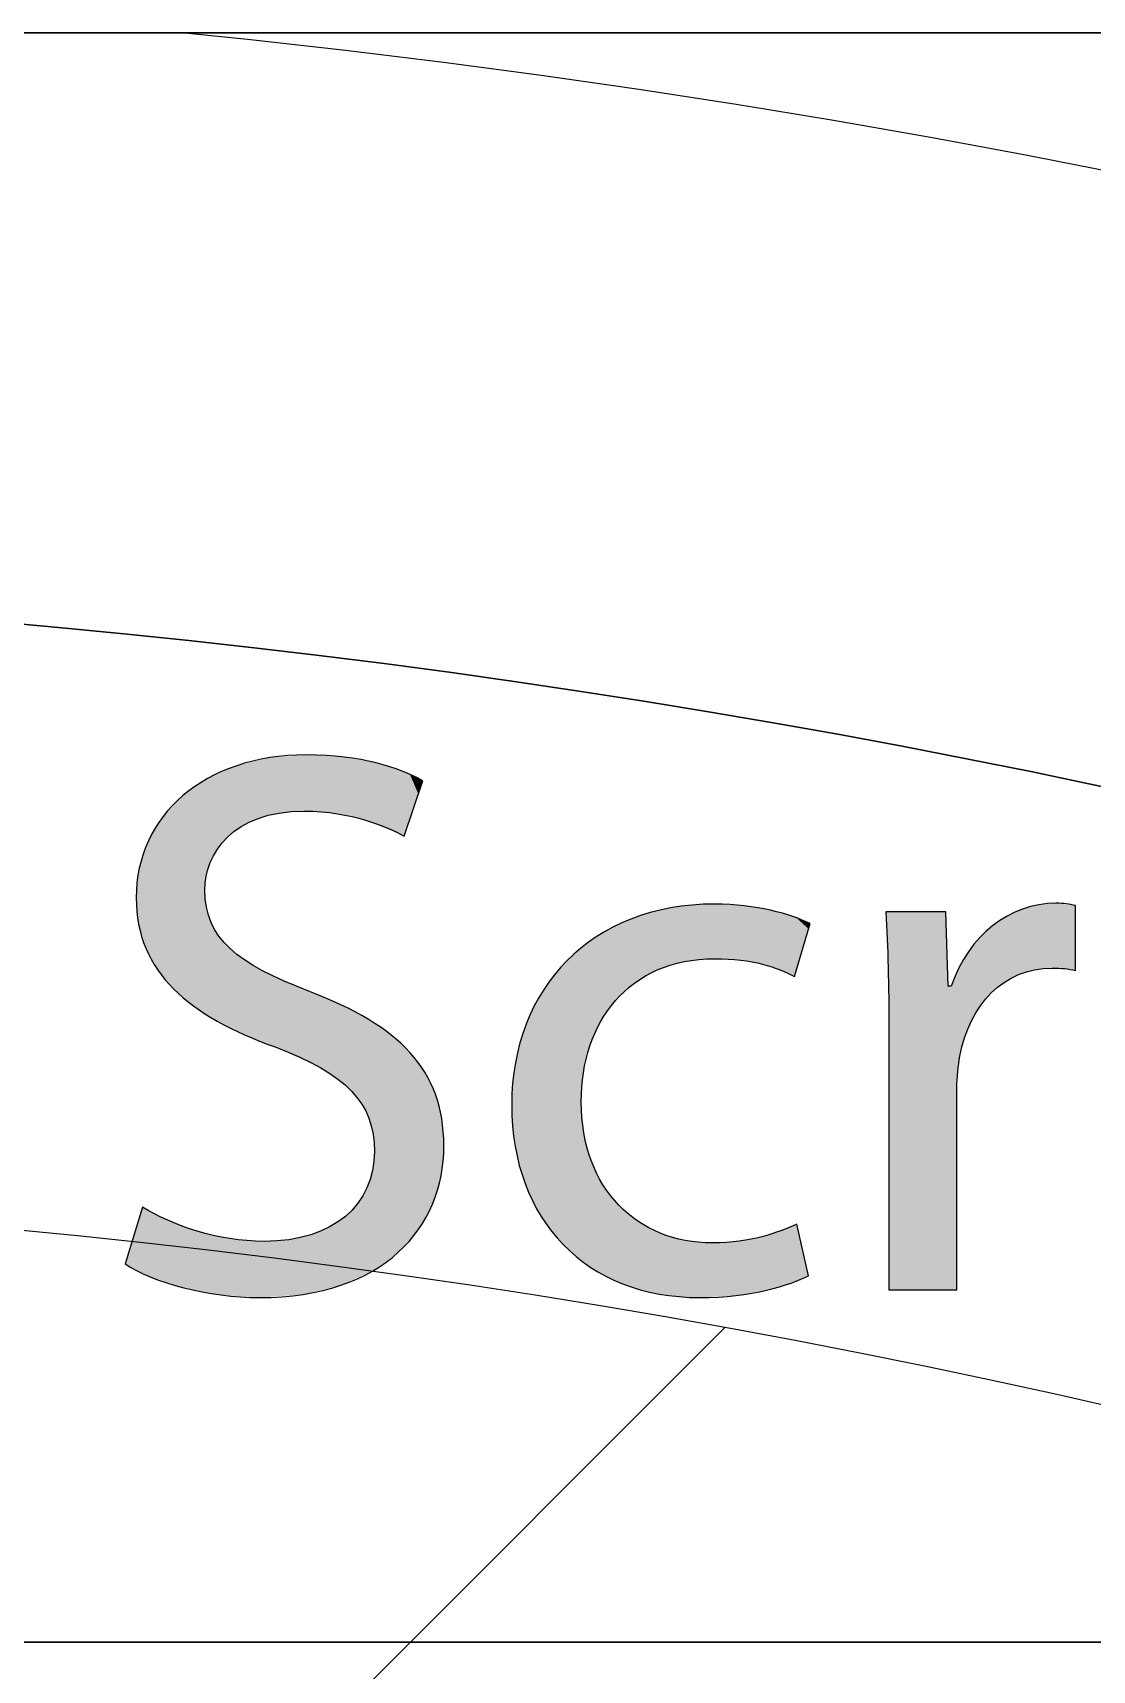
# Model space of a CAD drawing. Extents: x -10 to 112, y 72 to 347.
# Drawn here: x 91.15 to 96.42, y 191.89 to 200.02 of the extents above; entities that cross this region are included whole.
import ezdxf

# ---------------------------------------------------------------- set-up
doc = ezdxf.new("R2010")
doc.units = 0
for name, color, linetype in [('LAYER_6', 7, 'CONTINUOUS'), ('LAYER_7', 7, 'CONTINUOUS'), ('OUTLINES', 7, 'CONTINUOUS')]:
    doc.layers.add(name, color=color, linetype=linetype)

# ---------------------------------------------------------------- blocks, each defined once
blk = doc.blocks.new('*X83')
at = {"layer": 'OUTLINES', "color": 7}
blk.add_line((91.9581, 190.9531), (94.5942, 193.5891), dxfattribs=at)
blk = doc.blocks.new('BLOCK_3')
at = {"layer": 'OUTLINES'}
for points, knots in [([(111.5625, 193.5374), (111.5625, 193.5374), (111.5625, 190.0025), (111.5625, 190.0025), (99.5927, 197.8096), (84.6138, 199.4218), (71.2611, 194.3382), (71.2611, 194.3382), (71.2611, 197.5344), (71.2611, 197.5344), (74.9017, 198.822), (78.5671, 199.6405), (82.4089, 200.025), (82.4089, 200.025), (91.8952, 200.025), (91.8952, 200.025), (98.8448, 199.33), (105.5617, 197.1146), (111.5625, 193.5374)], [0, 0, 0, 0, 1, 1, 1, 2, 2, 2, 3, 3, 3, 4, 4, 4, 5, 5, 5, 6, 6, 6, 6]), ([(111.5625, 186.3619), (111.5625, 186.3619), (111.5625, 182.5837), (111.5625, 182.5837), (100.2065, 191.8229), (84.6067, 193.8585), (71.2611, 187.8437), (71.2611, 187.8437), (71.2611, 191.1103), (71.2611, 191.1103), (84.6102, 196.6171), (99.8573, 194.8215), (111.5625, 186.3619)], [0, 0, 0, 0, 1, 1, 1, 2, 2, 2, 3, 3, 3, 4, 4, 4, 4])]:
    blk.add_open_spline(points, degree=3, knots=knots, dxfattribs=at)
at = {"layer": 'OUTLINES', "color": 7}
blk.add_blockref('*X83', (0, 0), dxfattribs=at)
blk = doc.blocks.new('BLOCK_4')
at = {"layer": 'OUTLINES', "color": 7}
blk.add_lwpolyline([(111.5625, 171.2702), (111.5625, 175.8985), (111.5625, 178.8971), (111.5625, 182.5837), (111.5625, 186.3619), (111.5625, 190.0025), (111.5625, 193.5374), (111.5625, 196.9947), (111.5625, 200.025), (104.9726, 200.025), (91.8952, 200.025), (82.4089, 200.025), (71.2611, 200.025), (71.2611, 197.5344), (71.2611, 194.3382), (71.2611, 191.1103), (71.2611, 187.8437), (71.2611, 184.524), (71.2611, 181.1338), (71.2611, 177.6448), (71.2611, 174.0076)], dxfattribs=at)
for points in [[(111.5625, 193.5374), (105.5617, 197.1146), (98.8448, 199.33), (91.8952, 200.025)], [(111.5625, 190.0025), (99.5927, 197.8096), (84.6138, 199.4218), (71.2611, 194.3382)], [(111.5625, 186.3619), (99.8573, 194.8215), (84.6102, 196.6171), (71.2611, 191.1103)], [(111.5625, 182.5837), (100.2065, 191.8229), (84.6067, 193.8585), (71.2611, 187.8437)]]:
    blk.add_open_spline(points, degree=3, dxfattribs=at)
blk = doc.blocks.new('BLOCK_2')
at = {"layer": 'OUTLINES'}
for name in ['BLOCK_3', 'BLOCK_4']:
    blk.add_blockref(name, (0, 0), dxfattribs=at)
blk = doc.blocks.new('*U113')
at = {"layer": 'LAYER_7', "color": 7}
for points in [[(92.2749, 196.12), (92.2066, 196.3914), (92.2749, 196.4079)], [(92.2814, 196.1217), (92.2749, 196.4079), (92.2814, 196.4095)], [(92.2962, 196.1255), (92.2814, 196.4095), (92.2962, 196.4131)], [(92.3046, 196.1276), (92.2962, 196.4131), (92.3046, 196.4151)], [(92.3319, 196.1346), (92.3046, 196.4151), (92.3319, 196.4217)], [(92.3589, 196.1415), (92.3319, 196.4217), (92.3589, 196.4238)], [(92.3788, 196.1466), (92.3589, 196.4238), (92.3788, 196.4253)], [(92.4273, 196.1504), (92.3788, 196.4253), (92.4273, 196.429)], [(92.4979, 196.1558), (92.4273, 196.429), (92.4979, 196.4343)], [(92.5025, 196.1562), (92.4979, 196.4343), (92.5025, 196.4347)], [(92.5142, 196.1552), (92.5025, 196.4347), (92.5142, 196.4356)], [(92.5025, 196.1562), (92.5025, 196.4347), (92.5142, 196.1552)], [(92.5142, 196.1552), (92.5142, 196.4356), (92.5298, 196.154)], [(92.5298, 196.154), (92.5298, 196.4347), (92.5358, 196.1536)], [(92.5358, 196.1536), (92.5358, 196.4343), (92.585, 196.1497)], [(92.585, 196.1497), (92.585, 196.4315), (92.6295, 196.1463)], [(92.6295, 196.1463), (92.6295, 196.4289), (92.668, 196.1433)], [(92.668, 196.1433), (92.668, 196.4267), (92.6701, 196.1428)], [(92.6701, 196.1428), (92.6701, 196.4266), (92.6848, 196.1395)], [(92.6848, 196.1395), (92.6848, 196.4258), (92.6854, 196.1393)], [(92.6854, 196.1393), (92.6854, 196.4257), (92.7012, 196.1357)], [(92.7012, 196.1357), (92.7012, 196.4248), (92.7078, 196.1342)], [(92.7078, 196.1342), (92.7078, 196.4236), (92.7379, 196.1274)], [(92.7379, 196.1274), (92.7379, 196.4182), (92.7698, 196.1201)], [(92.7698, 196.1201), (92.7698, 196.4125), (92.789, 196.1157)], [(92.789, 196.1157), (92.789, 196.409), (92.8076, 196.1115)], [(92.8076, 196.1115), (92.8076, 196.4057), (92.8149, 196.1085)], [(92.8149, 196.1085), (92.8149, 196.4043), (92.8207, 196.1061)], [(92.8207, 196.1061), (92.8207, 196.4033), (92.8245, 196.1045)], [(92.8245, 196.1045), (92.8245, 196.4026), (92.8423, 196.0971)], [(92.0365, 195.9007), (92.0231, 196.3183), (92.0365, 196.3242)], [(92.0402, 195.9076), (92.0365, 196.3242), (92.0402, 196.3258)], [(92.0709, 195.9654), (92.0402, 196.3258), (92.0709, 196.3393)], [(92.0715, 195.9666), (92.0709, 196.3393), (92.0715, 196.3396)], [(92.0791, 195.9756), (92.0715, 196.3396), (92.0791, 196.3429)], [(92.0902, 195.9889), (92.0791, 196.3429), (92.0902, 196.3478)], [(92.1222, 196.0271), (92.0902, 196.3478), (92.1222, 196.3619)], [(92.1331, 196.0354), (92.1222, 196.3619), (92.1331, 196.3667)], [(92.1343, 196.0364), (92.1331, 196.3667), (92.1343, 196.3673)], [(92.1675, 196.062), (92.1343, 196.3673), (92.1675, 196.3819)], [(92.1897, 196.0792), (92.1675, 196.3819), (92.1897, 196.3872)], [(92.2065, 196.0872), (92.1897, 196.3872), (92.2065, 196.3913)], [(92.2066, 196.0873), (92.2065, 196.3913), (92.2066, 196.3914)], [(92.8423, 196.0971), (92.8423, 196.3994), (92.8425, 196.097)], [(92.8425, 196.097), (92.8425, 196.3994), (92.8452, 196.0959)], [(92.8452, 196.0959), (92.8452, 196.3989), (92.8519, 196.0931)], [(92.8519, 196.0931), (92.8519, 196.3977), (92.8601, 196.0897)], [(92.8601, 196.0897), (92.8601, 196.3962), (92.9353, 196.0585)], [(92.9353, 196.0585), (92.9353, 196.3726), (92.9707, 196.0438)], [(92.9707, 196.0438), (92.9707, 196.3615), (92.9907, 196.0355)], [(92.9907, 196.0355), (92.9907, 196.3553), (92.9993, 196.032)], [(91.9527, 195.1878), (91.9053, 196.2365), (91.9527, 196.2695)], [(91.9713, 195.1759), (91.9527, 196.2695), (91.9713, 196.2824)], [(91.9527, 195.1878), (91.9527, 196.2695), (91.9713, 195.1759)], [(92.0097, 195.1512), (91.9713, 196.2824), (92.0097, 196.309)], [(91.9713, 195.1759), (91.9713, 196.2824), (92.0097, 195.1512)], [(92.0162, 195.8322), (92.0097, 196.309), (92.0162, 196.3135)], [(92.0173, 195.8356), (92.0162, 196.3135), (92.0173, 196.3142)], [(92.0231, 195.8553), (92.0173, 196.3142), (92.0231, 196.3183)], [(91.8534, 195.2731), (91.8249, 196.1534), (91.8534, 196.1836)], [(91.9005, 195.2327), (91.8534, 196.1836), (91.9005, 196.2332)], [(91.8534, 195.2731), (91.8534, 196.1836), (91.9005, 195.2327)], [(91.9053, 195.2286), (91.9005, 196.2332), (91.9053, 196.2365)], [(91.9005, 195.2327), (91.9005, 196.2332), (91.9053, 195.2286)], [(91.9053, 195.2286), (91.9053, 196.2365), (91.9527, 195.1878)], [(91.7741, 195.3686), (91.7415, 196.0291), (91.7741, 196.0833)], [(91.8018, 195.3353), (91.7741, 196.0833), (91.8018, 196.1291)], [(91.7741, 195.3686), (91.7741, 196.0833), (91.8018, 195.3353)], [(91.8249, 195.3075), (91.8018, 196.1291), (91.8249, 196.1534)], [(91.8018, 195.3353), (91.8018, 196.1291), (91.8249, 195.3075)], [(91.8249, 195.3075), (91.8249, 196.1534), (91.8534, 195.2731)], [(91.7288, 195.4517), (91.716, 195.9699), (91.7288, 196.0082)], [(91.7415, 195.4286), (91.7288, 196.0082), (91.7415, 196.0291)], [(91.7288, 195.4517), (91.7288, 196.0082), (91.7415, 195.4286)], [(91.7415, 195.4286), (91.7415, 196.0291), (91.7741, 195.3686)], [(91.6991, 195.5313), (91.6836, 195.8728), (91.6991, 195.9193)], [(91.716, 195.4752), (91.6991, 195.9193), (91.716, 195.9699)], [(91.6991, 195.5313), (91.6991, 195.9193), (91.716, 195.4752)], [(91.716, 195.4752), (91.716, 195.9699), (91.7288, 195.4517)], [(91.6803, 195.5938), (91.6681, 195.7253), (91.6803, 195.8412)], [(91.6836, 195.5828), (91.6803, 195.8412), (91.6836, 195.8728)], [(91.6803, 195.5938), (91.6803, 195.8412), (91.6836, 195.5828)], [(91.6836, 195.5828), (91.6836, 195.8728), (91.6991, 195.5313)], [(92.0097, 195.1512), (92.0097, 195.7641), (92.0162, 195.147)], [(92.0162, 195.147), (92.0162, 195.6895), (92.0173, 195.1463)], [(92.0173, 195.1463), (92.0173, 195.678), (92.0231, 195.1426)], [(92.0231, 195.1426), (92.0231, 195.6587), (92.0365, 195.1339)], [(92.0365, 195.1339), (92.0365, 195.6141), (92.0402, 195.1316)], [(92.0402, 195.1316), (92.0402, 195.6018), (92.0709, 195.1118)], [(92.0709, 195.1118), (92.0709, 195.5482), (92.0715, 195.1115)], [(92.0715, 195.1115), (92.0715, 195.5471), (92.0791, 195.1077)], [(92.0791, 195.1077), (92.0791, 195.5339), (92.0902, 195.1022)], [(92.0902, 195.1022), (92.0902, 195.5215), (92.1222, 195.0862)], [(92.1222, 195.0862), (92.1222, 195.486), (92.1331, 195.0808)], [(92.1331, 195.0808), (92.1331, 195.474), (92.1343, 195.0802)], [(92.1343, 195.0802), (92.1343, 195.4726), (92.1675, 195.0637)], [(92.1675, 195.0637), (92.1675, 195.4466), (92.1897, 195.0526)], [(92.1897, 195.0526), (92.1897, 195.4293), (92.2065, 195.0442)], [(92.2065, 195.0442), (92.2065, 195.4162), (92.2066, 195.0442)], [(92.2066, 195.0442), (92.2066, 195.4161), (92.2749, 195.0172)], [(92.2749, 195.0172), (92.2749, 195.3756), (92.2814, 195.0146)], [(92.2814, 195.0146), (92.2814, 195.3718), (92.2962, 195.0088)], [(92.2962, 195.0088), (92.2962, 195.363), (92.3046, 195.0054)], [(92.3046, 195.0054), (92.3046, 195.3592), (92.3319, 194.9946)], [(92.3319, 194.9946), (92.3319, 195.3472), (92.3589, 194.984)], [(92.3589, 194.984), (92.3589, 195.3352), (92.3788, 194.9748)], [(92.3788, 194.9748), (92.3788, 195.3264), (92.4273, 194.9524)], [(92.4273, 194.9524), (92.4273, 195.3049), (92.4979, 194.9199)], [(92.4979, 194.9199), (92.4979, 195.2737), (92.5025, 194.9178)], [(92.5025, 194.9178), (92.5025, 195.2716), (92.5142, 194.9124)], [(92.5142, 194.9124), (92.5142, 195.2664), (92.5298, 194.9052)], [(92.5298, 194.9052), (92.5298, 195.2596), (92.5358, 194.9024)], [(92.5358, 194.9024), (92.5358, 195.257), (92.585, 194.8798)], [(92.585, 194.8798), (92.585, 195.2361), (92.6295, 194.8507)], [(92.6295, 194.8507), (92.6295, 195.2171), (92.668, 194.8256)], [(92.668, 194.8256), (92.668, 195.2007), (92.6701, 194.8242)], [(92.6701, 194.8242), (92.6701, 195.1998), (92.6848, 194.8113)], [(92.6848, 194.8113), (92.6848, 195.1936), (92.6854, 194.8108)], [(92.6854, 194.8108), (92.6854, 195.1933), (92.7012, 194.797)], [(92.7012, 194.797), (92.7012, 195.185), (92.7078, 194.7912)], [(92.7078, 194.7912), (92.7078, 195.1814), (92.7379, 194.7647)], [(92.7379, 194.7647), (92.7379, 195.1655), (92.7698, 194.7244)], [(92.7698, 194.7244), (92.7698, 195.1485), (92.789, 194.7001)], [(92.789, 194.7001), (92.789, 195.1383), (92.8076, 194.6629)], [(92.8076, 194.6629), (92.8076, 195.1284), (92.8149, 194.6484)], [(92.8149, 194.6484), (92.8149, 195.1246), (92.8207, 194.6369)], [(92.8207, 194.6369), (92.8207, 195.1215), (92.8245, 194.6292)], [(92.8245, 194.6292), (92.8245, 195.1189), (92.8423, 194.5618)], [(92.8423, 194.5618), (92.8423, 195.1066), (92.8425, 194.561)], [(92.8425, 194.561), (92.8425, 195.1065), (92.8452, 194.5509)], [(92.8452, 194.5509), (92.8452, 195.1047), (92.8519, 194.4639)], [(92.8519, 193.877), (92.8452, 194.396), (92.8519, 194.4639)], [(92.8423, 193.87), (92.8245, 194.3128), (92.8423, 194.3683)], [(92.8425, 193.8702), (92.8423, 194.3683), (92.8425, 194.369)], [(92.8452, 193.8721), (92.8425, 194.369), (92.8452, 194.396)], [(92.8207, 193.8603), (92.8149, 194.2829), (92.8207, 194.3008)], [(92.8245, 193.862), (92.8207, 194.3008), (92.8245, 194.3128)], [(92.7698, 193.8374), (92.7379, 194.1733), (92.7698, 194.2067)], [(92.789, 193.8461), (92.7698, 194.2067), (92.789, 194.2392)], [(92.8076, 193.8544), (92.789, 194.2392), (92.8076, 194.2706)], [(92.8149, 193.8577), (92.8076, 194.2706), (92.8149, 194.2829)], [(91.6803, 193.871), (91.6681, 194.0855), (91.6803, 194.1259)], [(91.6836, 193.8693), (91.6803, 194.1259), (91.6836, 194.1369)], [(91.6803, 193.871), (91.6803, 194.1259), (91.6836, 193.8693)], [(91.6991, 193.8614), (91.6836, 194.1369), (91.6991, 194.1883)], [(91.6836, 193.8693), (91.6836, 194.1369), (91.6991, 193.8614)], [(91.6991, 193.8614), (91.6991, 194.1883), (91.716, 193.8528)], [(91.716, 193.8528), (91.716, 194.1795), (91.7288, 193.8462)], [(91.7288, 193.8462), (91.7288, 194.1728), (91.7415, 193.8397)], [(91.7415, 193.8397), (91.7415, 194.1661), (91.7741, 193.8292)], [(91.7741, 193.8292), (91.7741, 194.149), (91.8018, 193.8202)], [(91.8018, 193.8202), (91.8018, 194.1345), (91.8249, 193.8127)], [(91.8249, 193.8127), (91.8249, 194.1224), (91.8534, 193.8035)], [(92.6848, 193.7991), (92.6701, 194.1165), (92.6848, 194.1264)], [(92.6854, 193.7994), (92.6848, 194.1264), (92.6854, 194.1268)], [(92.7012, 193.8065), (92.6854, 194.1268), (92.7012, 194.1374)], [(92.7078, 193.8095), (92.7012, 194.1374), (92.7078, 194.1418)], [(92.7379, 193.823), (92.7078, 194.1418), (92.7379, 194.1733)], [(91.6681, 193.8773), (91.6137, 193.9051), (91.6681, 194.0855)], [(91.6681, 193.8773), (91.6681, 194.0855), (91.6803, 193.871)], [(91.8534, 193.8035), (91.8534, 194.1118), (91.9005, 193.7883)], [(91.9005, 193.7883), (91.9005, 194.0944), (91.9053, 193.7867)], [(91.9053, 193.7867), (91.9053, 194.0926), (91.9527, 193.7776)], [(91.9527, 193.7776), (91.9527, 194.075), (91.9713, 193.774)], [(91.9713, 193.774), (91.9713, 194.0681), (92.0097, 193.7667)], [(92.0097, 193.7667), (92.0097, 194.0593), (92.0162, 193.7654)], [(92.0162, 193.7654), (92.0162, 194.0578), (92.0173, 193.7652)], [(92.0173, 193.7652), (92.0173, 194.0576), (92.0231, 193.7641)], [(92.0231, 193.7641), (92.0231, 194.0563), (92.0365, 193.7615)], [(92.0365, 193.7615), (92.0365, 194.0532), (92.0402, 193.7608)], [(92.0402, 193.7608), (92.0402, 194.0524), (92.0709, 193.7549)], [(92.0709, 193.7549), (92.0709, 194.0454), (92.0715, 193.7548)], [(92.0715, 193.7548), (92.0715, 194.0452), (92.0791, 193.7533)], [(92.0791, 193.7533), (92.0791, 194.0435), (92.0902, 193.7512)], [(92.0902, 193.7512), (92.0902, 194.041), (92.1222, 193.749)], [(92.4979, 193.754), (92.4273, 194.026), (92.4979, 194.0418)], [(92.5025, 193.7551), (92.4979, 194.0418), (92.5025, 194.0428)], [(92.5142, 193.758), (92.5025, 194.0428), (92.5142, 194.0454)], [(92.5298, 193.7617), (92.5142, 194.0454), (92.5298, 194.0489)], [(92.5358, 193.7632), (92.5298, 194.0489), (92.5358, 194.0502)], [(92.585, 193.775), (92.5358, 194.0502), (92.585, 194.0707)], [(92.6295, 193.7858), (92.585, 194.0707), (92.6295, 194.0892)], [(92.668, 193.7951), (92.6295, 194.0892), (92.668, 194.1151)], [(92.6701, 193.7956), (92.668, 194.1151), (92.6701, 194.1165)], [(92.1222, 193.749), (92.1222, 194.0337), (92.1331, 193.7483)], [(92.1331, 193.7483), (92.1331, 194.0312), (92.1343, 193.7482)], [(92.1343, 193.7482), (92.1343, 194.0311), (92.1675, 193.7459)], [(92.1675, 193.7459), (92.1675, 194.0285), (92.1897, 193.7444)], [(92.1897, 193.7444), (92.1897, 194.0267), (92.2065, 193.7433)], [(92.2065, 193.7433), (92.2065, 194.0254), (92.2066, 193.7433)], [(92.2066, 193.7433), (92.2066, 194.0254), (92.2749, 193.7387)], [(92.2749, 193.7387), (92.2749, 194.02), (92.2814, 193.7382)], [(92.3319, 193.7419), (92.3046, 194.0176), (92.3319, 194.0195)], [(92.3589, 193.7439), (92.3319, 194.0195), (92.3589, 194.0213)], [(92.3788, 193.7453), (92.3589, 194.0213), (92.3788, 194.0227)], [(92.4273, 193.7489), (92.3788, 194.0227), (92.4273, 194.026)]]:
    blk.add_solid(points, dxfattribs=at)
at = {"layer": 'LAYER_7', "color": 7, "extrusion": (0, 0, -1)}
for points in [[(-92.2749, 196.12), (-92.2749, 196.4079), (-92.2814, 196.1217)], [(-92.2814, 196.1217), (-92.2814, 196.4095), (-92.2962, 196.1255)], [(-92.2962, 196.1255), (-92.2962, 196.4131), (-92.3046, 196.1276)], [(-92.3046, 196.1276), (-92.3046, 196.4151), (-92.3319, 196.1346)], [(-92.3319, 196.1346), (-92.3319, 196.4217), (-92.3589, 196.1415)], [(-92.3589, 196.1415), (-92.3589, 196.4238), (-92.3788, 196.1466)], [(-92.3788, 196.1466), (-92.3788, 196.4253), (-92.4273, 196.1504)], [(-92.4273, 196.1504), (-92.4273, 196.429), (-92.4979, 196.1558)], [(-92.4979, 196.1558), (-92.4979, 196.4343), (-92.5025, 196.1562)], [(-92.5298, 196.154), (-92.5142, 196.4356), (-92.5298, 196.4347)], [(-92.5358, 196.1536), (-92.5298, 196.4347), (-92.5358, 196.4343)], [(-92.585, 196.1497), (-92.5358, 196.4343), (-92.585, 196.4315)], [(-92.6295, 196.1463), (-92.585, 196.4315), (-92.6295, 196.4289)], [(-92.668, 196.1433), (-92.6295, 196.4289), (-92.668, 196.4267)], [(-92.6701, 196.1428), (-92.668, 196.4267), (-92.6701, 196.4266)], [(-92.6848, 196.1395), (-92.6701, 196.4266), (-92.6848, 196.4258)], [(-92.6854, 196.1393), (-92.6848, 196.4258), (-92.6854, 196.4257)], [(-92.7012, 196.1357), (-92.6854, 196.4257), (-92.7012, 196.4248)], [(-92.7078, 196.1342), (-92.7012, 196.4248), (-92.7078, 196.4236)], [(-92.7379, 196.1274), (-92.7078, 196.4236), (-92.7379, 196.4182)], [(-92.7698, 196.1201), (-92.7379, 196.4182), (-92.7698, 196.4125)], [(-92.789, 196.1157), (-92.7698, 196.4125), (-92.789, 196.409)], [(-92.8076, 196.1115), (-92.789, 196.409), (-92.8076, 196.4057)], [(-92.8149, 196.1085), (-92.8076, 196.4057), (-92.8149, 196.4043)], [(-92.8207, 196.1061), (-92.8149, 196.4043), (-92.8207, 196.4033)], [(-92.8245, 196.1045), (-92.8207, 196.4033), (-92.8245, 196.4026)], [(-92.8423, 196.0971), (-92.8245, 196.4026), (-92.8423, 196.3994)], [(-92.0365, 195.9007), (-92.0365, 196.3242), (-92.0402, 195.9076)], [(-92.0402, 195.9076), (-92.0402, 196.3258), (-92.0709, 195.9654)], [(-92.0709, 195.9654), (-92.0709, 196.3393), (-92.0715, 195.9666)], [(-92.0715, 195.9666), (-92.0715, 196.3396), (-92.0791, 195.9756)], [(-92.0791, 195.9756), (-92.0791, 196.3429), (-92.0902, 195.9889)], [(-92.0902, 195.9889), (-92.0902, 196.3478), (-92.1222, 196.0271)], [(-92.1222, 196.0271), (-92.1222, 196.3619), (-92.1331, 196.0354)], [(-92.1331, 196.0354), (-92.1331, 196.3667), (-92.1343, 196.0364)], [(-92.1343, 196.0364), (-92.1343, 196.3673), (-92.1675, 196.062)], [(-92.1675, 196.062), (-92.1675, 196.3819), (-92.1897, 196.0792)], [(-92.1897, 196.0792), (-92.1897, 196.3872), (-92.2065, 196.0872)], [(-92.2065, 196.0872), (-92.2065, 196.3913), (-92.2066, 196.0873)], [(-92.2066, 196.0873), (-92.2066, 196.3914), (-92.2749, 196.12)], [(-92.8425, 196.097), (-92.8423, 196.3994), (-92.8425, 196.3994)], [(-92.8452, 196.0959), (-92.8425, 196.3994), (-92.8452, 196.3989)], [(-92.8519, 196.0931), (-92.8452, 196.3989), (-92.8519, 196.3977)], [(-92.8601, 196.0897), (-92.8519, 196.3977), (-92.8601, 196.3962)], [(-92.9353, 196.0585), (-92.8601, 196.3962), (-92.9353, 196.3726)], [(-92.9707, 196.0438), (-92.9353, 196.3726), (-92.9707, 196.3615)], [(-92.9907, 196.0355), (-92.9707, 196.3615), (-92.9907, 196.3553)], [(-92.9993, 196.032), (-92.9907, 196.3553), (-92.9993, 196.3512)], [(-92.9993, 196.032), (-92.9993, 196.3512), (-93.0294, 196.1208)], [(-93.0294, 196.1208), (-92.9993, 196.3512), (-93.0294, 196.3371)], [(-93.0294, 196.1208), (-93.0294, 196.3371), (-93.0701, 196.2413)], [(-93.0701, 196.2413), (-93.0294, 196.3371), (-93.0701, 196.3179)], [(-92.0097, 195.7641), (-92.0097, 196.309), (-92.0162, 195.8322)], [(-92.0162, 195.8322), (-92.0162, 196.3135), (-92.0173, 195.8356)], [(-92.0173, 195.8356), (-92.0173, 196.3142), (-92.0231, 195.8553)], [(-92.0231, 195.8553), (-92.0231, 196.3183), (-92.0365, 195.9007)], [(-93.0701, 196.2413), (-93.0701, 196.3179), (-93.0925, 196.3074)], [(-92.0162, 195.147), (-92.0097, 195.7641), (-92.0162, 195.6895)], [(-92.0173, 195.1463), (-92.0162, 195.6895), (-92.0173, 195.678)], [(-92.0231, 195.1426), (-92.0173, 195.678), (-92.0231, 195.6587)], [(-92.0365, 195.1339), (-92.0231, 195.6587), (-92.0365, 195.6141)], [(-92.0402, 195.1316), (-92.0365, 195.6141), (-92.0402, 195.6018)], [(-92.0709, 195.1118), (-92.0402, 195.6018), (-92.0709, 195.5482)], [(-92.0715, 195.1115), (-92.0709, 195.5482), (-92.0715, 195.5471)], [(-92.0791, 195.1077), (-92.0715, 195.5471), (-92.0791, 195.5339)], [(-92.0902, 195.1022), (-92.0791, 195.5339), (-92.0902, 195.5215)], [(-92.1222, 195.0862), (-92.0902, 195.5215), (-92.1222, 195.486)], [(-92.1331, 195.0808), (-92.1222, 195.486), (-92.1331, 195.474)], [(-92.1343, 195.0802), (-92.1331, 195.474), (-92.1343, 195.4726)], [(-92.1675, 195.0637), (-92.1343, 195.4726), (-92.1675, 195.4466)], [(-92.1897, 195.0526), (-92.1675, 195.4466), (-92.1897, 195.4293)], [(-92.2065, 195.0442), (-92.1897, 195.4293), (-92.2065, 195.4162)], [(-92.2066, 195.0442), (-92.2065, 195.4162), (-92.2066, 195.4161)], [(-92.2749, 195.0172), (-92.2066, 195.4161), (-92.2749, 195.3756)], [(-92.2814, 195.0146), (-92.2749, 195.3756), (-92.2814, 195.3718)], [(-92.2962, 195.0088), (-92.2814, 195.3718), (-92.2962, 195.363)], [(-92.3046, 195.0054), (-92.2962, 195.363), (-92.3046, 195.3592)], [(-92.3319, 194.9946), (-92.3046, 195.3592), (-92.3319, 195.3472)], [(-92.3589, 194.984), (-92.3319, 195.3472), (-92.3589, 195.3352)], [(-92.3788, 194.9748), (-92.3589, 195.3352), (-92.3788, 195.3264)], [(-92.4273, 194.9524), (-92.3788, 195.3264), (-92.4273, 195.3049)], [(-92.4979, 194.9199), (-92.4273, 195.3049), (-92.4979, 195.2737)], [(-92.5025, 194.9178), (-92.4979, 195.2737), (-92.5025, 195.2716)], [(-92.5142, 194.9124), (-92.5025, 195.2716), (-92.5142, 195.2664)], [(-92.5298, 194.9052), (-92.5142, 195.2664), (-92.5298, 195.2596)], [(-92.5358, 194.9024), (-92.5298, 195.2596), (-92.5358, 195.257)], [(-92.585, 194.8798), (-92.5358, 195.257), (-92.585, 195.2361)], [(-92.6295, 194.8507), (-92.585, 195.2361), (-92.6295, 195.2171)], [(-92.668, 194.8256), (-92.6295, 195.2171), (-92.668, 195.2007)], [(-92.6701, 194.8242), (-92.668, 195.2007), (-92.6701, 195.1998)], [(-92.6848, 194.8113), (-92.6701, 195.1998), (-92.6848, 195.1936)], [(-92.6854, 194.8108), (-92.6848, 195.1936), (-92.6854, 195.1933)], [(-92.7012, 194.797), (-92.6854, 195.1933), (-92.7012, 195.185)], [(-92.7078, 194.7912), (-92.7012, 195.185), (-92.7078, 195.1814)], [(-92.7379, 194.7647), (-92.7078, 195.1814), (-92.7379, 195.1655)], [(-92.7698, 194.7244), (-92.7379, 195.1655), (-92.7698, 195.1485)], [(-92.789, 194.7001), (-92.7698, 195.1485), (-92.789, 195.1383)], [(-92.8076, 194.6629), (-92.789, 195.1383), (-92.8076, 195.1284)], [(-92.8149, 194.6484), (-92.8076, 195.1284), (-92.8149, 195.1246)], [(-92.8207, 194.6369), (-92.8149, 195.1246), (-92.8207, 195.1215)], [(-92.8245, 194.6292), (-92.8207, 195.1215), (-92.8245, 195.1189)], [(-92.8423, 194.5618), (-92.8245, 195.1189), (-92.8423, 195.1066)], [(-92.8425, 194.561), (-92.8423, 195.1066), (-92.8425, 195.1065)], [(-92.8452, 194.5509), (-92.8425, 195.1065), (-92.8452, 195.1047)], [(-92.8519, 194.4639), (-92.8452, 195.1047), (-92.8519, 195.1001)], [(-92.8519, 193.877), (-92.8519, 195.1001), (-92.8601, 193.883)], [(-92.8601, 193.883), (-92.8519, 195.1001), (-92.8601, 195.0944)], [(-92.8601, 193.883), (-92.8601, 195.0944), (-92.9353, 193.9376)], [(-92.9353, 193.9376), (-92.8601, 195.0944), (-92.9353, 195.0427)], [(-92.9353, 193.9376), (-92.9353, 195.0427), (-92.9707, 193.9633)], [(-92.9707, 193.9633), (-92.9353, 195.0427), (-92.9707, 195.0099)], [(-92.9707, 193.9633), (-92.9707, 195.0099), (-92.9907, 193.9859)], [(-92.9907, 193.9859), (-92.9707, 195.0099), (-92.9907, 194.9913)], [(-92.9907, 193.9859), (-92.9907, 194.9913), (-92.9993, 193.9956)], [(-92.9993, 193.9956), (-92.9907, 194.9913), (-92.9993, 194.9833)], [(-92.9993, 193.9956), (-92.9993, 194.9833), (-93.0294, 194.0296)], [(-93.0294, 194.0296), (-92.9993, 194.9833), (-93.0294, 194.9554)], [(-93.0294, 194.0296), (-93.0294, 194.9554), (-93.0701, 194.0756)], [(-93.0701, 194.0756), (-93.0294, 194.9554), (-93.0701, 194.9013)], [(-93.0701, 194.0756), (-93.0701, 194.9013), (-93.0925, 194.1159)], [(-93.0925, 194.1159), (-93.0701, 194.9013), (-93.0925, 194.8716)], [(-93.0925, 194.1159), (-93.0925, 194.8716), (-93.1027, 194.1343)], [(-93.1027, 194.1343), (-93.0925, 194.8716), (-93.1027, 194.8581)], [(-93.1027, 194.1343), (-93.1027, 194.8581), (-93.1409, 194.2032)], [(-93.1409, 194.2032), (-93.1027, 194.8581), (-93.1409, 194.7788)], [(-93.1409, 194.2032), (-93.1409, 194.7788), (-93.1552, 194.2503)], [(-93.1552, 194.2503), (-93.1409, 194.7788), (-93.1552, 194.7493)], [(-93.1552, 194.2503), (-93.1552, 194.7493), (-93.1832, 194.3429)], [(-93.1832, 194.3429), (-93.1552, 194.7493), (-93.1832, 194.641)], [(-93.1832, 194.3429), (-93.1832, 194.641), (-93.1867, 194.3799)], [(-93.1867, 194.3799), (-93.1832, 194.641), (-93.1867, 194.6274)], [(-93.1867, 194.3799), (-93.1867, 194.6274), (-93.1972, 194.4911)], [(-92.8423, 193.87), (-92.8423, 194.3683), (-92.8425, 193.8702)], [(-92.8425, 193.8702), (-92.8425, 194.369), (-92.8452, 193.8721)], [(-92.8452, 193.8721), (-92.8452, 194.396), (-92.8519, 193.877)], [(-92.8207, 193.8603), (-92.8207, 194.3008), (-92.8245, 193.862)], [(-92.8245, 193.862), (-92.8245, 194.3128), (-92.8423, 193.87)], [(-92.7698, 193.8374), (-92.7698, 194.2067), (-92.789, 193.8461)], [(-92.789, 193.8461), (-92.789, 194.2392), (-92.8076, 193.8544)], [(-92.8076, 193.8544), (-92.8076, 194.2706), (-92.8149, 193.8577)], [(-92.8149, 193.8577), (-92.8149, 194.2829), (-92.8207, 193.8603)], [(-91.716, 193.8528), (-91.6991, 194.1883), (-91.716, 194.1795)], [(-91.7288, 193.8462), (-91.716, 194.1795), (-91.7288, 194.1728)], [(-91.7415, 193.8397), (-91.7288, 194.1728), (-91.7415, 194.1661)], [(-91.7741, 193.8292), (-91.7415, 194.1661), (-91.7741, 194.149)], [(-91.8018, 193.8202), (-91.7741, 194.149), (-91.8018, 194.1345)], [(-91.8249, 193.8127), (-91.8018, 194.1345), (-91.8249, 194.1224)], [(-91.8534, 193.8035), (-91.8249, 194.1224), (-91.8534, 194.1118)], [(-92.6848, 193.7991), (-92.6848, 194.1264), (-92.6854, 193.7994)], [(-92.6854, 193.7994), (-92.6854, 194.1268), (-92.7012, 193.8065)], [(-92.7012, 193.8065), (-92.7012, 194.1374), (-92.7078, 193.8095)], [(-92.7078, 193.8095), (-92.7078, 194.1418), (-92.7379, 193.823)], [(-92.7379, 193.823), (-92.7379, 194.1733), (-92.7698, 193.8374)], [(-91.9005, 193.7883), (-91.8534, 194.1118), (-91.9005, 194.0944)], [(-91.9053, 193.7867), (-91.9005, 194.0944), (-91.9053, 194.0926)], [(-91.9527, 193.7776), (-91.9053, 194.0926), (-91.9527, 194.075)], [(-91.9713, 193.774), (-91.9527, 194.075), (-91.9713, 194.0681)], [(-92.0097, 193.7667), (-91.9713, 194.0681), (-92.0097, 194.0593)], [(-92.0162, 193.7654), (-92.0097, 194.0593), (-92.0162, 194.0578)], [(-92.0173, 193.7652), (-92.0162, 194.0578), (-92.0173, 194.0576)], [(-92.0231, 193.7641), (-92.0173, 194.0576), (-92.0231, 194.0563)], [(-92.0365, 193.7615), (-92.0231, 194.0563), (-92.0365, 194.0532)], [(-92.0402, 193.7608), (-92.0365, 194.0532), (-92.0402, 194.0524)], [(-92.0709, 193.7549), (-92.0402, 194.0524), (-92.0709, 194.0454)], [(-92.0715, 193.7548), (-92.0709, 194.0454), (-92.0715, 194.0452)], [(-92.0791, 193.7533), (-92.0715, 194.0452), (-92.0791, 194.0435)], [(-92.0902, 193.7512), (-92.0791, 194.0435), (-92.0902, 194.041)], [(-92.1222, 193.749), (-92.0902, 194.041), (-92.1222, 194.0337)], [(-92.4979, 193.754), (-92.4979, 194.0418), (-92.5025, 193.7551)], [(-92.5025, 193.7551), (-92.5025, 194.0428), (-92.5142, 193.758)], [(-92.5142, 193.758), (-92.5142, 194.0454), (-92.5298, 193.7617)], [(-92.5298, 193.7617), (-92.5298, 194.0489), (-92.5358, 193.7632)], [(-92.5358, 193.7632), (-92.5358, 194.0502), (-92.585, 193.775)], [(-92.585, 193.775), (-92.585, 194.0707), (-92.6295, 193.7858)], [(-92.6295, 193.7858), (-92.6295, 194.0892), (-92.668, 193.7951)], [(-92.668, 193.7951), (-92.668, 194.1151), (-92.6701, 193.7956)], [(-92.6701, 193.7956), (-92.6701, 194.1165), (-92.6848, 193.7991)], [(-92.1331, 193.7483), (-92.1222, 194.0337), (-92.1331, 194.0312)], [(-92.1343, 193.7482), (-92.1331, 194.0312), (-92.1343, 194.0311)], [(-92.1675, 193.7459), (-92.1343, 194.0311), (-92.1675, 194.0285)], [(-92.1897, 193.7444), (-92.1675, 194.0285), (-92.1897, 194.0267)], [(-92.2065, 193.7433), (-92.1897, 194.0267), (-92.2065, 194.0254)], [(-92.2066, 193.7433), (-92.2065, 194.0254), (-92.2066, 194.0254)], [(-92.2749, 193.7387), (-92.2066, 194.0254), (-92.2749, 194.02)], [(-92.2814, 193.7382), (-92.2749, 194.02), (-92.2814, 194.0195)], [(-92.2814, 193.7382), (-92.2814, 194.0195), (-92.2962, 193.7393)], [(-92.2962, 193.7393), (-92.2814, 194.0195), (-92.2962, 194.0183)], [(-92.2962, 193.7393), (-92.2962, 194.0183), (-92.3046, 193.7399)], [(-92.3046, 193.7399), (-92.2962, 194.0183), (-92.3046, 194.0176)], [(-92.3046, 193.7399), (-92.3046, 194.0176), (-92.3319, 193.7419)], [(-92.3319, 193.7419), (-92.3319, 194.0195), (-92.3589, 193.7439)], [(-92.3589, 193.7439), (-92.3589, 194.0213), (-92.3788, 193.7453)], [(-92.3788, 193.7453), (-92.3788, 194.0227), (-92.4273, 193.7489)], [(-92.4273, 193.7489), (-92.4273, 194.026), (-92.4979, 193.754)]]:
    blk.add_solid(points, dxfattribs=at)
blk = doc.blocks.new('*U114')
at = {"layer": 'LAYER_7', "color": 7}
for points in [[(94.3242, 195.3872), (94.273, 195.6632), (94.3242, 195.675)], [(94.366, 195.4002), (94.3242, 195.675), (94.366, 195.6806)], [(94.3914, 195.4081), (94.366, 195.6806), (94.3914, 195.684)], [(94.397, 195.4086), (94.3914, 195.684), (94.397, 195.6848)], [(94.4312, 195.4119), (94.397, 195.6848), (94.4312, 195.6893)], [(94.4699, 195.4155), (94.4312, 195.6893), (94.4699, 195.691)], [(94.532, 195.4214), (94.4699, 195.691), (94.532, 195.6937)], [(94.5436, 195.4225), (94.532, 195.6937), (94.5436, 195.6942)], [(94.5436, 195.4225), (94.5436, 195.6942), (94.6481, 195.4165)], [(94.6481, 195.4165), (94.6481, 195.688), (94.6657, 195.4155)], [(94.6657, 195.4155), (94.6657, 195.687), (94.6726, 195.4151)], [(94.6726, 195.4151), (94.6726, 195.6866), (94.6896, 195.412)], [(94.6896, 195.412), (94.6896, 195.6856), (94.778, 195.3959)], [(94.778, 195.3959), (94.778, 195.6705), (94.7808, 195.3954)], [(94.7808, 195.3954), (94.7808, 195.67), (94.8008, 195.3889)], [(94.0662, 195.2293), (94.0502, 195.5849), (94.0662, 195.5921)], [(94.0847, 195.2463), (94.0662, 195.5921), (94.0847, 195.6005)], [(94.1272, 195.2855), (94.0847, 195.6005), (94.1272, 195.6197)], [(94.1443, 195.3012), (94.1272, 195.6197), (94.1443, 195.6254)], [(94.162, 195.3114), (94.1443, 195.6254), (94.162, 195.6313)], [(94.1732, 195.3178), (94.162, 195.6313), (94.1732, 195.6351)], [(94.2227, 195.3463), (94.1732, 195.6351), (94.2227, 195.6517)], [(94.2581, 195.3667), (94.2227, 195.6517), (94.2581, 195.6598)], [(94.267, 195.3694), (94.2581, 195.6598), (94.267, 195.6619)], [(94.273, 195.3713), (94.267, 195.6619), (94.273, 195.6632)], [(94.8008, 195.3889), (94.8008, 195.6666), (94.8211, 195.3824)], [(94.8211, 195.3824), (94.8211, 195.6632), (94.8694, 195.3669)], [(94.8694, 195.3669), (94.8694, 195.6496), (94.9229, 195.3412)], [(94.9229, 195.3412), (94.9229, 195.6346), (94.9322, 195.3368)], [(94.9322, 195.3368), (94.9322, 195.632), (94.9394, 195.3333)], [(95.0094, 195.5709), (94.9511, 195.6243), (95.0094, 195.6004)], [(93.923, 194.9887), (93.8926, 195.4856), (93.923, 195.5078)], [(93.9249, 194.9931), (93.923, 195.5078), (93.9249, 195.5092)], [(93.9294, 195.0031), (93.9249, 195.5092), (93.9294, 195.5125)], [(93.9548, 195.0607), (93.9294, 195.5125), (93.9548, 195.5311)], [(93.9763, 195.1093), (93.9548, 195.5311), (93.9763, 195.5436)], [(93.988, 195.126), (93.9763, 195.5436), (93.988, 195.5504)], [(94.0019, 195.1457), (93.988, 195.5504), (94.0019, 195.5584)], [(94.0378, 195.1968), (94.0019, 195.5584), (94.0378, 195.5793)], [(94.0502, 195.2144), (94.0378, 195.5793), (94.0502, 195.5849)], [(93.8541, 193.9426), (93.8091, 195.4123), (93.8541, 195.4532)], [(93.8785, 193.9245), (93.8541, 195.4532), (93.8785, 195.4753)], [(93.8541, 193.9426), (93.8541, 195.4532), (93.8785, 193.9245)], [(93.8799, 193.9235), (93.8785, 195.4753), (93.8799, 195.4763)], [(93.8785, 193.9245), (93.8785, 195.4753), (93.8799, 193.9235)], [(93.8907, 194.8554), (93.8799, 195.4763), (93.8907, 195.4842)], [(93.8926, 194.8632), (93.8907, 195.4842), (93.8926, 195.4856)], [(93.7469, 194.0512), (93.732, 195.3219), (93.7469, 195.3426)], [(93.7897, 194.0021), (93.7469, 195.3426), (93.7897, 195.3906)], [(93.7469, 194.0512), (93.7469, 195.3426), (93.7897, 194.0021)], [(93.8091, 193.9842), (93.7897, 195.3906), (93.8091, 195.4123)], [(93.7897, 194.0021), (93.7897, 195.3906), (93.8091, 193.9842)], [(93.8091, 193.9842), (93.8091, 195.4123), (93.8541, 193.9426)], [(93.6921, 194.1253), (93.6811, 195.2473), (93.6921, 195.2665)], [(93.732, 194.0683), (93.6921, 195.2665), (93.732, 195.3219)], [(93.6921, 194.1253), (93.6921, 195.2665), (93.732, 194.0683)], [(93.732, 194.0683), (93.732, 195.3219), (93.7469, 194.0512)], [(93.645, 194.206), (93.6373, 195.1671), (93.645, 195.1844)], [(93.6811, 194.1411), (93.645, 195.1844), (93.6811, 195.2473)], [(93.645, 194.206), (93.645, 195.1844), (93.6811, 194.1411)], [(93.6811, 194.1411), (93.6811, 195.2473), (93.6921, 194.1253)], [(93.6373, 194.2199), (93.6059, 195.0966), (93.6373, 195.1671)], [(93.6373, 194.2199), (93.6373, 195.1671), (93.645, 194.206)], [(93.601, 194.3047), (93.5751, 195.0036), (93.601, 195.0817)], [(93.6059, 194.2931), (93.601, 195.0817), (93.6059, 195.0966)], [(93.601, 194.3047), (93.601, 195.0817), (93.6059, 194.2931)], [(93.6059, 194.2931), (93.6059, 195.0966), (93.6373, 194.2199)], [(93.5723, 194.395), (93.5527, 194.9057), (93.5723, 194.9913)], [(93.5751, 194.3862), (93.5723, 194.9913), (93.5751, 195.0036)], [(93.5723, 194.395), (93.5723, 194.9913), (93.5751, 194.3862)], [(93.5751, 194.3862), (93.5751, 195.0036), (93.601, 194.3047)], [(93.5515, 194.4907), (93.5391, 194.8033), (93.5515, 194.8963)], [(93.5527, 194.4849), (93.5515, 194.8963), (93.5527, 194.9057)], [(93.5515, 194.4907), (93.5515, 194.8963), (93.5527, 194.4849)], [(93.5527, 194.4849), (93.5527, 194.9057), (93.5723, 194.395)], [(93.5388, 194.5914), (93.5345, 194.6968), (93.5388, 194.796)], [(93.5391, 194.5889), (93.5388, 194.796), (93.5391, 194.8033)], [(93.5388, 194.5914), (93.5388, 194.796), (93.5391, 194.5889)], [(93.5391, 194.5889), (93.5391, 194.8033), (93.5515, 194.4907)], [(93.8799, 193.9235), (93.8799, 194.7123), (93.8907, 193.9154)], [(93.8907, 193.9154), (93.8907, 194.5804), (93.8926, 193.914)], [(93.8926, 193.914), (93.8926, 194.5574), (93.923, 193.8915)], [(93.923, 193.8915), (93.923, 194.4432), (93.9249, 193.8901)], [(93.9249, 193.8901), (93.9249, 194.4359), (93.9294, 193.8874)], [(93.9294, 193.8874), (93.9294, 194.4192), (93.9548, 193.8725)], [(93.9548, 193.8725), (93.9548, 194.3671), (93.9763, 193.8599)], [(93.9763, 193.8599), (93.9763, 194.3231), (93.988, 193.853)], [(93.988, 193.853), (93.988, 194.2991), (94.0019, 193.8448)], [(94.0019, 193.8448), (94.0019, 194.2812), (94.0378, 193.8285)], [(94.0378, 193.8285), (94.0378, 194.2348), (94.0502, 193.8229)], [(94.0502, 193.8229), (94.0502, 194.2188), (94.0662, 193.8156)], [(94.0662, 193.8156), (94.0662, 194.1981), (94.0847, 193.8072)], [(94.0847, 193.8072), (94.0847, 194.1826), (94.1272, 193.7929)], [(94.1272, 193.7929), (94.1272, 194.1468), (94.1443, 193.7872)], [(94.1443, 193.7872), (94.1443, 194.1324), (94.162, 193.7812)], [(94.162, 193.7812), (94.162, 194.1175), (94.1732, 193.7775)], [(94.1732, 193.7775), (94.1732, 194.1116), (94.2227, 193.766)], [(94.2227, 193.766), (94.2227, 194.0852), (94.2581, 193.7579)], [(94.2581, 193.7579), (94.2581, 194.0664), (94.267, 193.7558)], [(94.267, 193.7558), (94.267, 194.0617), (94.273, 193.7551)], [(94.273, 193.7551), (94.273, 194.0585), (94.3242, 193.7482)], [(94.3242, 193.7482), (94.3242, 194.0435), (94.366, 193.7427)], [(94.778, 193.7711), (94.6896, 194.0231), (94.778, 194.0404)], [(94.7808, 193.7716), (94.778, 194.0404), (94.7808, 194.0415)], [(94.8008, 193.7751), (94.7808, 194.0415), (94.8008, 194.0487)], [(94.8211, 193.7809), (94.8008, 194.0487), (94.8211, 194.056)], [(94.8694, 193.7948), (94.8211, 194.056), (94.8694, 194.0735)], [(94.9229, 193.8102), (94.8694, 194.0735), (94.9229, 194.0928)], [(94.9322, 193.8142), (94.9229, 194.0928), (94.9322, 194.0962)], [(94.9394, 193.8172), (94.9322, 194.0962), (94.9394, 194.0988)], [(94.9511, 193.8222), (94.9394, 194.0988), (94.9511, 194.1031)], [(94.366, 193.7427), (94.366, 194.0313), (94.3914, 193.7416)], [(94.3914, 193.7416), (94.3914, 194.0239), (94.397, 193.7413)], [(94.397, 193.7413), (94.397, 194.0222), (94.4312, 193.7399)], [(94.4312, 193.7399), (94.4312, 194.0191), (94.4699, 193.7382)], [(94.5436, 193.7425), (94.532, 194.0099), (94.5436, 194.0106)], [(94.6481, 193.7486), (94.5436, 194.0106), (94.6481, 194.0173)], [(94.6657, 193.7517), (94.6481, 194.0173), (94.6657, 194.0184)], [(94.6726, 193.7529), (94.6657, 194.0184), (94.6726, 194.0198)], [(94.6896, 193.7558), (94.6726, 194.0198), (94.6896, 194.0231)]]:
    blk.add_solid(points, dxfattribs=at)
at = {"layer": 'LAYER_7', "color": 7, "extrusion": (0, 0, -1)}
for points in [[(-94.3242, 195.3872), (-94.3242, 195.675), (-94.366, 195.4002)], [(-94.366, 195.4002), (-94.366, 195.6806), (-94.3914, 195.4081)], [(-94.3914, 195.4081), (-94.3914, 195.684), (-94.397, 195.4086)], [(-94.397, 195.4086), (-94.397, 195.6848), (-94.4312, 195.4119)], [(-94.4312, 195.4119), (-94.4312, 195.6893), (-94.4699, 195.4155)], [(-94.4699, 195.4155), (-94.4699, 195.691), (-94.532, 195.4214)], [(-94.532, 195.4214), (-94.532, 195.6937), (-94.5436, 195.4225)], [(-94.6481, 195.4165), (-94.5436, 195.6942), (-94.6481, 195.688)], [(-94.6657, 195.4155), (-94.6481, 195.688), (-94.6657, 195.687)], [(-94.6726, 195.4151), (-94.6657, 195.687), (-94.6726, 195.6866)], [(-94.6896, 195.412), (-94.6726, 195.6866), (-94.6896, 195.6856)], [(-94.778, 195.3959), (-94.6896, 195.6856), (-94.778, 195.6705)], [(-94.7808, 195.3954), (-94.778, 195.6705), (-94.7808, 195.67)], [(-94.8008, 195.3889), (-94.7808, 195.67), (-94.8008, 195.6666)], [(-94.0662, 195.2293), (-94.0662, 195.5921), (-94.0847, 195.2463)], [(-94.0847, 195.2463), (-94.0847, 195.6005), (-94.1272, 195.2855)], [(-94.1272, 195.2855), (-94.1272, 195.6197), (-94.1443, 195.3012)], [(-94.1443, 195.3012), (-94.1443, 195.6254), (-94.162, 195.3114)], [(-94.162, 195.3114), (-94.162, 195.6313), (-94.1732, 195.3178)], [(-94.1732, 195.3178), (-94.1732, 195.6351), (-94.2227, 195.3463)], [(-94.2227, 195.3463), (-94.2227, 195.6517), (-94.2581, 195.3667)], [(-94.2581, 195.3667), (-94.2581, 195.6598), (-94.267, 195.3694)], [(-94.267, 195.3694), (-94.267, 195.6619), (-94.273, 195.3713)], [(-94.273, 195.3713), (-94.273, 195.6632), (-94.3242, 195.3872)], [(-94.8211, 195.3824), (-94.8008, 195.6666), (-94.8211, 195.6632)], [(-94.8694, 195.3669), (-94.8211, 195.6632), (-94.8694, 195.6496)], [(-94.9229, 195.3412), (-94.8694, 195.6496), (-94.9229, 195.6346)], [(-94.9322, 195.3368), (-94.9229, 195.6346), (-94.9322, 195.632)], [(-94.9394, 195.3333), (-94.9322, 195.632), (-94.9394, 195.6291)], [(-94.9394, 195.3333), (-94.9394, 195.6291), (-94.9511, 195.3731)], [(-94.9511, 195.3731), (-94.9394, 195.6291), (-94.9511, 195.6243)], [(-94.9511, 195.3731), (-94.9511, 195.6243), (-95.0094, 195.5709)], [(-95.0094, 195.5709), (-95.0094, 195.6004), (-95.0171, 195.5972)], [(-93.923, 194.9887), (-93.923, 195.5078), (-93.9249, 194.9931)], [(-93.9249, 194.9931), (-93.9249, 195.5092), (-93.9294, 195.0031)], [(-93.9294, 195.0031), (-93.9294, 195.5125), (-93.9548, 195.0607)], [(-93.9548, 195.0607), (-93.9548, 195.5311), (-93.9763, 195.1093)], [(-93.9763, 195.1093), (-93.9763, 195.5436), (-93.988, 195.126)], [(-93.988, 195.126), (-93.988, 195.5504), (-94.0019, 195.1457)], [(-94.0019, 195.1457), (-94.0019, 195.5584), (-94.0378, 195.1968)], [(-94.0378, 195.1968), (-94.0378, 195.5793), (-94.0502, 195.2144)], [(-94.0502, 195.2144), (-94.0502, 195.5849), (-94.0662, 195.2293)], [(-93.8799, 194.7123), (-93.8799, 195.4763), (-93.8907, 194.8554)], [(-93.8907, 194.8554), (-93.8907, 195.4842), (-93.8926, 194.8632)], [(-93.8926, 194.8632), (-93.8926, 195.4856), (-93.923, 194.9887)], [(-93.8907, 193.9154), (-93.8799, 194.7123), (-93.8907, 194.5804)], [(-93.8926, 193.914), (-93.8907, 194.5804), (-93.8926, 194.5574)], [(-93.923, 193.8915), (-93.8926, 194.5574), (-93.923, 194.4432)], [(-93.9249, 193.8901), (-93.923, 194.4432), (-93.9249, 194.4359)], [(-93.9294, 193.8874), (-93.9249, 194.4359), (-93.9294, 194.4192)], [(-93.9548, 193.8725), (-93.9294, 194.4192), (-93.9548, 194.3671)], [(-93.9763, 193.8599), (-93.9548, 194.3671), (-93.9763, 194.3231)], [(-93.988, 193.853), (-93.9763, 194.3231), (-93.988, 194.2991)], [(-94.0019, 193.8448), (-93.988, 194.2991), (-94.0019, 194.2812)], [(-94.0378, 193.8285), (-94.0019, 194.2812), (-94.0378, 194.2348)], [(-94.0502, 193.8229), (-94.0378, 194.2348), (-94.0502, 194.2188)], [(-94.0662, 193.8156), (-94.0502, 194.2188), (-94.0662, 194.1981)], [(-94.0847, 193.8072), (-94.0662, 194.1981), (-94.0847, 194.1826)], [(-94.1272, 193.7929), (-94.0847, 194.1826), (-94.1272, 194.1468)], [(-94.1443, 193.7872), (-94.1272, 194.1468), (-94.1443, 194.1324)], [(-94.162, 193.7812), (-94.1443, 194.1324), (-94.162, 194.1175)], [(-94.1732, 193.7775), (-94.162, 194.1175), (-94.1732, 194.1116)], [(-94.2227, 193.766), (-94.1732, 194.1116), (-94.2227, 194.0852)], [(-94.2581, 193.7579), (-94.2227, 194.0852), (-94.2581, 194.0664)], [(-94.267, 193.7558), (-94.2581, 194.0664), (-94.267, 194.0617)], [(-94.273, 193.7551), (-94.267, 194.0617), (-94.273, 194.0585)], [(-94.3242, 193.7482), (-94.273, 194.0585), (-94.3242, 194.0435)], [(-94.366, 193.7427), (-94.3242, 194.0435), (-94.366, 194.0313)], [(-94.778, 193.7711), (-94.778, 194.0404), (-94.7808, 193.7716)], [(-94.7808, 193.7716), (-94.7808, 194.0415), (-94.8008, 193.7751)], [(-94.8008, 193.7751), (-94.8008, 194.0487), (-94.8211, 193.7809)], [(-94.8211, 193.7809), (-94.8211, 194.056), (-94.8694, 193.7948)], [(-94.8694, 193.7948), (-94.8694, 194.0735), (-94.9229, 193.8102)], [(-94.9229, 193.8102), (-94.9229, 194.0928), (-94.9322, 193.8142)], [(-94.9322, 193.8142), (-94.9322, 194.0962), (-94.9394, 193.8172)], [(-94.9394, 193.8172), (-94.9394, 194.0988), (-94.9511, 193.8222)], [(-94.9511, 193.8222), (-94.9511, 194.1031), (-95.0094, 193.8469)], [(-94.3914, 193.7416), (-94.366, 194.0313), (-94.3914, 194.0239)], [(-94.397, 193.7413), (-94.3914, 194.0239), (-94.397, 194.0222)], [(-94.4312, 193.7399), (-94.397, 194.0222), (-94.4312, 194.0191)], [(-94.4699, 193.7382), (-94.4312, 194.0191), (-94.4699, 194.0156)], [(-94.4699, 193.7382), (-94.4699, 194.0156), (-94.532, 193.7419)], [(-94.532, 193.7419), (-94.4699, 194.0156), (-94.532, 194.0099)], [(-94.532, 193.7419), (-94.532, 194.0099), (-94.5436, 193.7425)], [(-94.5436, 193.7425), (-94.5436, 194.0106), (-94.6481, 193.7486)], [(-94.6481, 193.7486), (-94.6481, 194.0173), (-94.6657, 193.7517)], [(-94.6657, 193.7517), (-94.6657, 194.0184), (-94.6726, 193.7529)], [(-94.6726, 193.7529), (-94.6726, 194.0198), (-94.6896, 193.7558)], [(-94.6896, 193.7558), (-94.6896, 194.0231), (-94.778, 193.7711)]]:
    blk.add_solid(points, dxfattribs=at)
blk = doc.blocks.new('*U115')
at = {"layer": 'LAYER_7', "color": 7}
for points in [[(96.0734, 195.3496), (96.0534, 195.6602), (96.0734, 195.6693)], [(96.1331, 195.3677), (96.0734, 195.6693), (96.1331, 195.6851)], [(96.1547, 195.3697), (96.1331, 195.6851), (96.1547, 195.6908)], [(96.22, 195.376), (96.1547, 195.6908), (96.22, 195.6965)], [(96.2393, 195.3741), (96.22, 195.6965), (96.2393, 195.6981)], [(96.22, 195.376), (96.22, 195.6965), (96.2393, 195.3741)], [(96.2393, 195.3741), (96.2393, 195.6981), (96.3364, 195.3643)], [(95.4054, 195.3798), (95.4054, 195.6554), (95.4088, 195.0694)], [(95.9254, 195.2587), (95.9182, 195.5804), (95.9254, 195.587)], [(95.9816, 195.3048), (95.9254, 195.587), (95.9816, 195.6245)], [(95.9966, 195.3129), (95.9816, 195.6245), (95.9966, 195.6345)], [(96.0534, 195.3435), (95.9966, 195.6345), (96.0534, 195.6602)], [(95.8609, 195.1838), (95.8194, 195.4761), (95.8609, 195.5278)], [(95.8639, 195.1888), (95.8609, 195.5278), (95.8639, 195.5305)], [(95.9182, 195.2528), (95.8639, 195.5305), (95.9182, 195.5804)], [(95.7852, 195.0298), (95.7619, 195.3857), (95.7852, 195.425)], [(95.8043, 195.077), (95.7852, 195.425), (95.8043, 195.4574)], [(95.8194, 195.114), (95.8043, 195.4574), (95.8194, 195.4761)], [(95.7464, 193.777), (95.7192, 195.2868), (95.7464, 195.3522)], [(95.7567, 194.8837), (95.7464, 195.3522), (95.7567, 195.3769)], [(95.7619, 194.9375), (95.7567, 195.3769), (95.7619, 195.3857)]]:
    blk.add_solid(points, dxfattribs=at)
at = {"layer": 'LAYER_7', "color": 7, "extrusion": (0, 0, -1)}
for points in [[(-96.0734, 195.3496), (-96.0734, 195.6693), (-96.1331, 195.3677)], [(-96.1331, 195.3677), (-96.1331, 195.6851), (-96.1547, 195.3697)], [(-96.1547, 195.3697), (-96.1547, 195.6908), (-96.22, 195.376)], [(-96.3364, 195.3643), (-96.2393, 195.6981), (-96.3364, 195.6864)], [(-95.4054, 195.3798), (-95.3933, 195.6554), (-95.4054, 195.6554)], [(-95.4088, 195.0694), (-95.4054, 195.6554), (-95.4088, 195.6554)], [(-95.4088, 193.777), (-95.4088, 195.6554), (-95.6922, 193.777)], [(-95.6922, 193.777), (-95.4088, 195.6554), (-95.6922, 195.6554)], [(-95.6922, 193.777), (-95.6922, 195.6554), (-95.7037, 193.777)], [(-95.7037, 193.777), (-95.6922, 195.6554), (-95.7037, 195.2868)], [(-95.9254, 195.2587), (-95.9254, 195.587), (-95.9816, 195.3048)], [(-95.9816, 195.3048), (-95.9816, 195.6245), (-95.9966, 195.3129)], [(-95.9966, 195.3129), (-95.9966, 195.6345), (-96.0534, 195.3435)], [(-96.0534, 195.3435), (-96.0534, 195.6602), (-96.0734, 195.3496)], [(-95.8609, 195.1838), (-95.8609, 195.5278), (-95.8639, 195.1888)], [(-95.8639, 195.1888), (-95.8639, 195.5305), (-95.9182, 195.2528)], [(-95.9182, 195.2528), (-95.9182, 195.5804), (-95.9254, 195.2587)], [(-95.7852, 195.0298), (-95.7852, 195.425), (-95.8043, 195.077)], [(-95.8043, 195.077), (-95.8043, 195.4574), (-95.8194, 195.114)], [(-95.8194, 195.114), (-95.8194, 195.4761), (-95.8609, 195.1838)], [(-95.7464, 194.7783), (-95.7464, 195.3522), (-95.7567, 194.8837)], [(-95.7567, 194.8837), (-95.7567, 195.3769), (-95.7619, 194.9375)], [(-95.7619, 194.9375), (-95.7619, 195.3857), (-95.7852, 195.0298)], [(-95.7037, 193.777), (-95.7037, 195.2868), (-95.7192, 193.777)], [(-95.7192, 193.777), (-95.7037, 195.2868), (-95.7192, 195.2868)], [(-95.7192, 193.777), (-95.7192, 195.2868), (-95.7464, 193.777)]]:
    blk.add_solid(points, dxfattribs=at)
blk = doc.blocks.new('BLOCK_11')
at = {"layer": 'LAYER_7'}
for points, knots in [([(91.6991, 194.1883), (91.8506, 194.0953), (92.0717, 194.0176), (92.3046, 194.0176), (92.65, 194.0176), (92.8519, 194.2), (92.8519, 194.4639), (92.8519, 194.7084), (92.7122, 194.8482), (92.3589, 194.984), (91.932, 195.1354), (91.6681, 195.3566), (91.6681, 195.7253), (91.6681, 196.1327), (92.0058, 196.4356), (92.5142, 196.4356), (92.7819, 196.4356), (92.9761, 196.3734), (93.0925, 196.3074), (93.0925, 196.3074), (92.9993, 196.032), (92.9993, 196.032), (92.9139, 196.0785), (92.7392, 196.1562), (92.5025, 196.1562), (92.1455, 196.1562), (92.0097, 195.9426), (92.0097, 195.7641), (92.0097, 195.5197), (92.1687, 195.3993), (92.5298, 195.2596), (92.9721, 195.0889), (93.1972, 194.8753), (93.1972, 194.4911), (93.1972, 194.0876), (92.8984, 193.7382), (92.2814, 193.7382), (92.029, 193.7382), (91.7534, 193.8119), (91.6137, 193.9051), (91.6137, 193.9051), (91.6991, 194.1883), (91.6991, 194.1883)], [0, 0, 0, 0, 1, 1, 1, 2, 2, 2, 3, 3, 3, 4, 4, 4, 5, 5, 5, 6, 6, 6, 7, 7, 7, 8, 8, 8, 9, 9, 9, 10, 10, 10, 11, 11, 11, 12, 12, 12, 13, 13, 13, 14, 14, 14, 14]), ([(95.0094, 193.8469), (94.9201, 193.8002), (94.7222, 193.7382), (94.4699, 193.7382), (93.9033, 193.7382), (93.5345, 194.1223), (93.5345, 194.6968), (93.5345, 195.2751), (93.9304, 195.6942), (94.5436, 195.6942), (94.7455, 195.6942), (94.9239, 195.6439), (95.0171, 195.5972), (95.0171, 195.5972), (94.9394, 195.3333), (94.9394, 195.3333), (94.8579, 195.3798), (94.73, 195.4225), (94.5436, 195.4225), (94.1128, 195.4225), (93.8799, 195.1044), (93.8799, 194.7123), (93.8799, 194.2777), (94.1595, 194.0099), (94.532, 194.0099), (94.726, 194.0099), (94.8542, 194.0603), (94.9511, 194.1031), (94.9511, 194.1031), (95.0094, 193.8469), (95.0094, 193.8469)], [0, 0, 0, 0, 1, 1, 1, 2, 2, 2, 3, 3, 3, 4, 4, 4, 5, 5, 5, 6, 6, 6, 7, 7, 7, 8, 8, 8, 9, 9, 9, 10, 10, 10, 10]), ([(95.4088, 195.0694), (95.4088, 195.2906), (95.4049, 195.4807), (95.3933, 195.6554), (95.3933, 195.6554), (95.6922, 195.6554), (95.6922, 195.6554), (95.6922, 195.6554), (95.7037, 195.2868), (95.7037, 195.2868), (95.7037, 195.2868), (95.7192, 195.2868), (95.7192, 195.2868), (95.8047, 195.539), (96.0103, 195.6981), (96.2393, 195.6981), (96.2782, 195.6981), (96.3054, 195.6942), (96.3364, 195.6864), (96.3364, 195.6864), (96.3364, 195.3643), (96.3364, 195.3643), (96.3014, 195.3721), (96.2665, 195.376), (96.22, 195.376), (95.9793, 195.376), (95.8086, 195.1936), (95.7619, 194.9375), (95.7542, 194.8908), (95.7464, 194.8365), (95.7464, 194.7783), (95.7464, 194.7783), (95.7464, 193.777), (95.7464, 193.777), (95.7464, 193.777), (95.4088, 193.777), (95.4088, 193.777), (95.4088, 193.777), (95.4088, 195.0694), (95.4088, 195.0694)], [0, 0, 0, 0, 1, 1, 1, 2, 2, 2, 3, 3, 3, 4, 4, 4, 5, 5, 5, 6, 6, 6, 7, 7, 7, 8, 8, 8, 9, 9, 9, 10, 10, 10, 11, 11, 11, 12, 12, 12, 13, 13, 13, 13])]:
    blk.add_open_spline(points, degree=3, knots=knots, dxfattribs=at)
at = {"layer": 'LAYER_7', "color": 7}
for name in ['*U113', '*U114', '*U115']:
    blk.add_blockref(name, (0, 0), dxfattribs=at)

msp = doc.modelspace()

# ---------------------------------------------------------------- linework, layer by layer
at = {"layer": 'LAYER_6', "color": 7}
for points in [[(111.5632, 192.025), (71.2611, 192.025), (71.2611, 200.025), (111.5632, 200.025), (111.5632, 192.025)], [(71.2611, 192.025), (111.5632, 192.025)]]:
    msp.add_lwpolyline(points, dxfattribs=at)

# ---------------------------------------------------------------- block references
at = {"layer": 'LAYER_7'}
msp.add_blockref('BLOCK_11', (0, 0), dxfattribs=at)
at = {"layer": 'OUTLINES'}
msp.add_blockref('BLOCK_2', (0, 0), dxfattribs=at)

doc.saveas('drawing.dxf')
